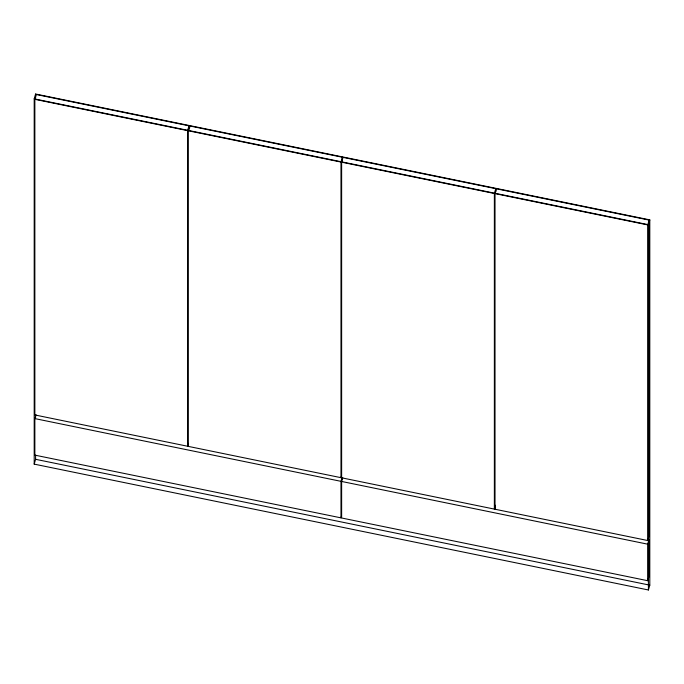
<?xml version="1.0" encoding="UTF-8"?>
<svg xmlns="http://www.w3.org/2000/svg" width="684" height="684" viewBox="0 0 684 684"><rect width="100%" height="100%" fill="white"/><g stroke="black" fill="none" stroke-linecap="round" stroke-linejoin="round"><path stroke-width="1.03" d="M34.2 98.838L35.594 94.016L649.8 219.872L649.8 585.162L648.406 589.984L34.2 464.128L34.2 98.838L648.406 224.694L648.406 589.984M188.425 443.352L187.587 446.242L34.858 414.949L34.858 99.334L36.252 94.52L188.981 125.813L188.981 130.08M341.53 515.933L340.974 517.856L34.858 455.134L34.858 418.599L35.97 414.743M34.2 464.128L35.594 459.306L35.594 455.04M187.587 446.242L187.587 130.627L188.981 125.813M341.53 475.748L340.974 477.671L188.245 446.378L188.245 130.764L189.639 125.95L342.368 157.243L342.368 160.441M340.974 477.671L340.974 162.065L342.368 157.243M495.481 505.245L494.361 509.101L341.632 477.808L341.632 162.194L343.026 157.38L495.755 188.673L495.755 191.871M340.974 517.856L340.974 481.331L342.094 477.475M647.748 580.716L647.748 544.19L649.142 539.368L649.142 575.894L647.748 580.716L341.632 517.993L341.632 481.459L342.744 477.603M494.361 509.101L494.361 193.495L495.755 188.673M495.019 193.623L496.413 188.81L649.142 220.103L649.142 535.717L647.748 540.531L495.019 509.238L495.019 193.623L647.748 224.925L647.748 540.531M495.019 509.238L495.575 507.314M647.748 224.925L649.142 220.103M648.406 224.694L649.8 219.872M34.858 99.334L187.587 130.627M188.245 130.764L340.974 162.065M341.632 162.194L494.361 193.495M34.858 418.599L340.974 481.331M341.632 481.459L647.748 544.19M35.594 459.306L649.8 585.162M342.368 477.552L342.368 479.638M189.639 125.95L189.639 128.079M35.594 94.016L35.594 98.291M35.594 414.453L35.594 417.65"/></g></svg>
